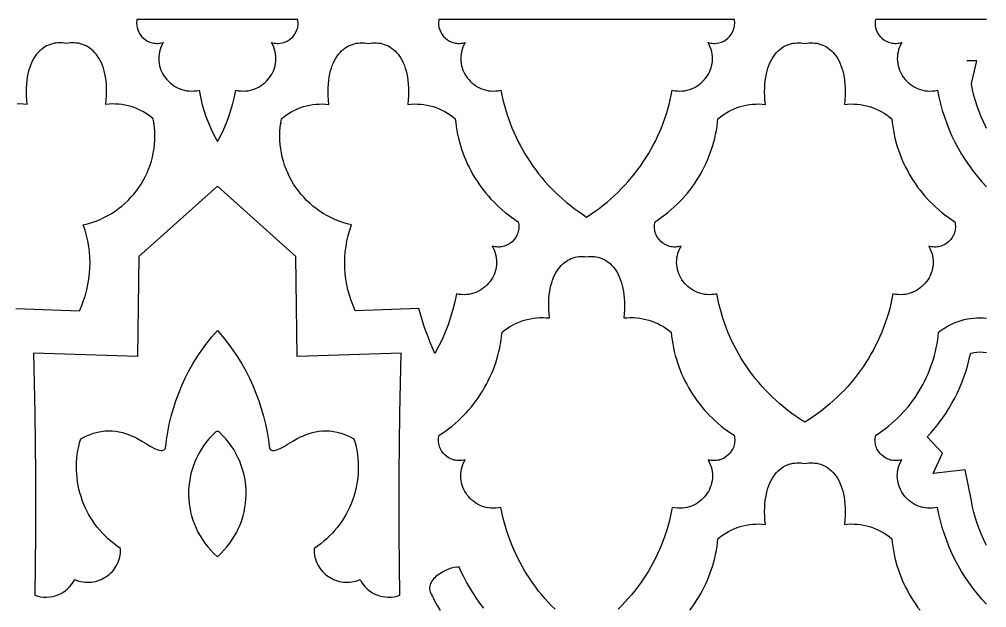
# Model space of a CAD drawing. Extents: x 50 to 3710, y -977 to -877.
# Drawn here: x 1998 to 2083.3, y -928.9 to -877.1 of the extents above; entities that cross this region are included whole.
import ezdxf

# ---------------------------------------------------------------- set-up
doc = ezdxf.new("R2010")
doc.units = 0
doc.layers.add('LAYER_1', color=18, linetype='CONTINUOUS')

msp = doc.modelspace()

# ---------------------------------------------------------------- linework, layer by layer
at = {"layer": 'LAYER_1'}
for points in [[(2015.489, -887.839), (2015.781, -887.304), (2016.046, -886.759), (2016.283, -886.205), (2016.495, -885.643), (2016.682, -885.074), (2016.845, -884.497), (2016.986, -883.913), (2017.105, -883.322), (2017.333, -883.364), (2017.557, -883.389), (2017.778, -883.396), (2017.994, -883.387), (2018.205, -883.362), (2018.411, -883.322), (2018.611, -883.268), (2018.805, -883.2), (2018.992, -883.119), (2019.172, -883.025), (2019.344, -882.92), (2019.507, -882.803), (2019.662, -882.675), (2019.808, -882.538), (2019.943, -882.392), (2020.068, -882.237), (2020.183, -882.074), (2020.286, -881.904), (2020.377, -881.727), (2020.456, -881.544), (2020.522, -881.356), (2020.575, -881.163), (2020.614, -880.966), (2020.638, -880.766), (2020.648, -880.563), (2020.643, -880.358), (2020.621, -880.151), (2020.584, -879.944), (2020.529, -879.736), (2020.457, -879.529), (2020.368, -879.323), (2020.26, -879.119), (2020.383, -879.152), (2020.505, -879.176), (2020.626, -879.191), (2020.747, -879.199), (2020.865, -879.198), (2020.983, -879.19), (2021.211, -879.151), (2021.429, -879.085), (2021.635, -878.992), (2021.827, -878.876), (2022.003, -878.738), (2022.161, -878.58), (2022.298, -878.404), (2022.412, -878.213), (2022.502, -878.007), (2022.537, -877.899), (2022.565, -877.789), (2022.586, -877.676), (2022.6, -877.561), (2022.605, -877.444), (2022.603, -877.325), (2022.592, -877.205), (2022.573, -877.083), (2015.489, -877.083), (2008.405, -877.083), (2008.386, -877.205), (2008.375, -877.325), (2008.373, -877.444), (2008.379, -877.561), (2008.392, -877.676), (2008.413, -877.789), (2008.476, -878.007), (2008.566, -878.213), (2008.681, -878.404), (2008.818, -878.58), (2008.975, -878.738), (2009.151, -878.876), (2009.343, -878.992), (2009.549, -879.085), (2009.767, -879.151), (2009.88, -879.174), (2009.996, -879.19), (2010.113, -879.198), (2010.232, -879.199), (2010.352, -879.191), (2010.473, -879.176), (2010.596, -879.152), (2010.719, -879.119), (2010.611, -879.323), (2010.521, -879.529), (2010.449, -879.736), (2010.395, -879.944), (2010.357, -880.151), (2010.336, -880.358), (2010.33, -880.563), (2010.34, -880.766), (2010.364, -880.966), (2010.403, -881.163), (2010.456, -881.356), (2010.522, -881.544), (2010.601, -881.727), (2010.692, -881.904), (2010.796, -882.074), (2010.91, -882.237), (2011.035, -882.392), (2011.171, -882.538), (2011.316, -882.675), (2011.471, -882.803), (2011.634, -882.92), (2011.806, -883.025), (2011.986, -883.119), (2012.173, -883.2), (2012.367, -883.268), (2012.567, -883.322), (2012.773, -883.362), (2012.985, -883.387), (2013.201, -883.396), (2013.421, -883.389), (2013.646, -883.364), (2013.873, -883.322), (2013.992, -883.913), (2014.133, -884.497), (2014.296, -885.074), (2014.483, -885.643), (2014.695, -886.205), (2014.932, -886.759), (2015.197, -887.304)], [(2048.025, -894.488), (2048.401, -894.241), (2048.77, -893.985), (2049.129, -893.722), (2049.481, -893.451), (2049.824, -893.172), (2050.158, -892.885), (2050.483, -892.591), (2050.8, -892.29), (2051.108, -891.982), (2051.407, -891.667), (2051.697, -891.345), (2051.978, -891.017), (2052.25, -890.682), (2052.512, -890.341), (2052.766, -889.994), (2053.009, -889.641), (2053.244, -889.283), (2053.469, -888.918), (2053.684, -888.548), (2053.89, -888.173), (2054.085, -887.793), (2054.271, -887.408), (2054.447, -887.019), (2054.614, -886.624), (2054.769, -886.225), (2054.915, -885.822), (2055.051, -885.415), (2055.176, -885.004), (2055.291, -884.589), (2055.396, -884.17), (2055.489, -883.748), (2055.573, -883.322), (2055.8, -883.364), (2056.025, -883.389), (2056.245, -883.396), (2056.462, -883.387), (2056.673, -883.362), (2056.879, -883.322), (2057.079, -883.268), (2057.273, -883.2), (2057.46, -883.119), (2057.64, -883.025), (2057.812, -882.92), (2057.975, -882.803), (2058.13, -882.675), (2058.275, -882.538), (2058.411, -882.392), (2058.536, -882.237), (2058.651, -882.074), (2058.754, -881.904), (2058.845, -881.727), (2058.924, -881.544), (2058.99, -881.356), (2059.043, -881.163), (2059.082, -880.966), (2059.106, -880.766), (2059.116, -880.563), (2059.11, -880.358), (2059.089, -880.151), (2059.051, -879.944), (2058.997, -879.736), (2058.925, -879.529), (2058.835, -879.323), (2058.727, -879.119), (2058.85, -879.152), (2058.973, -879.176), (2059.094, -879.191), (2059.214, -879.199), (2059.333, -879.198), (2059.45, -879.19), (2059.679, -879.151), (2059.897, -879.085), (2060.103, -878.992), (2060.295, -878.876), (2060.471, -878.738), (2060.628, -878.58), (2060.765, -878.404), (2060.88, -878.213), (2060.97, -878.007), (2061.005, -877.899), (2061.033, -877.789), (2061.054, -877.676), (2061.067, -877.561), (2061.073, -877.444), (2061.071, -877.325), (2061.06, -877.205), (2061.041, -877.083), (2035.009, -877.083), (2034.99, -877.205), (2034.979, -877.325), (2034.977, -877.444), (2034.983, -877.561), (2034.996, -877.676), (2035.017, -877.789), (2035.08, -878.007), (2035.17, -878.213), (2035.285, -878.404), (2035.422, -878.58), (2035.579, -878.738), (2035.755, -878.876), (2035.947, -878.992), (2036.153, -879.085), (2036.371, -879.151), (2036.484, -879.174), (2036.6, -879.19), (2036.717, -879.198), (2036.836, -879.199), (2036.956, -879.191), (2037.077, -879.176), (2037.2, -879.152), (2037.323, -879.119), (2037.215, -879.323), (2037.125, -879.529), (2037.053, -879.736), (2036.999, -879.944), (2036.961, -880.151), (2036.94, -880.358), (2036.934, -880.563), (2036.944, -880.766), (2036.968, -880.966), (2037.007, -881.163), (2037.06, -881.356), (2037.126, -881.544), (2037.205, -881.727), (2037.296, -881.904), (2037.399, -882.074), (2037.514, -882.237), (2037.639, -882.392), (2037.775, -882.538), (2037.92, -882.675), (2038.075, -882.803), (2038.238, -882.92), (2038.41, -883.025), (2038.59, -883.119), (2038.777, -883.2), (2038.971, -883.268), (2039.171, -883.322), (2039.377, -883.362), (2039.588, -883.387), (2039.805, -883.396), (2040.025, -883.389), (2040.25, -883.364), (2040.477, -883.322), (2040.561, -883.748), (2040.654, -884.17), (2040.759, -884.589), (2040.874, -885.004), (2040.999, -885.415), (2041.135, -885.822), (2041.281, -886.225), (2041.437, -886.624), (2041.603, -887.019), (2041.779, -887.408), (2041.965, -887.793), (2042.16, -888.173), (2042.366, -888.548), (2042.581, -888.918), (2042.806, -889.283), (2043.041, -889.641), (2043.285, -889.994), (2043.538, -890.341), (2043.8, -890.682), (2044.072, -891.017), (2044.353, -891.345), (2044.643, -891.667), (2044.942, -891.982), (2045.25, -892.29), (2045.567, -892.591), (2045.892, -892.885), (2046.226, -893.172), (2046.569, -893.451), (2046.921, -893.722), (2047.28, -893.985), (2047.649, -894.241)], [(2034.65, -906.496), (2034.441, -906.013), (2034.241, -905.525), (2034.05, -905.034), (2033.868, -904.54), (2033.695, -904.042), (2033.531, -903.541), (2033.377, -903.038), (2033.232, -902.531), (2027.639, -902.734), (2027.443, -902.285), (2027.27, -901.829), (2027.12, -901.366), (2026.993, -900.899), (2026.89, -900.427), (2026.811, -899.951), (2026.754, -899.473), (2026.721, -898.993), (2026.712, -898.512), (2026.726, -898.031), (2026.763, -897.55), (2026.825, -897.071), (2026.909, -896.595), (2027.018, -896.122), (2027.15, -895.652), (2027.306, -895.188), (2026.923, -895.091), (2026.548, -894.977), (2026.182, -894.846), (2025.826, -894.7), (2025.48, -894.538), (2025.143, -894.361), (2024.818, -894.17), (2024.502, -893.966), (2024.198, -893.747), (2023.906, -893.516), (2023.625, -893.273), (2023.357, -893.018), (2023.101, -892.751), (2022.858, -892.473), (2022.628, -892.186), (2022.411, -891.888), (2022.209, -891.581), (2022.021, -891.265), (2021.847, -890.941), (2021.689, -890.609), (2021.545, -890.269), (2021.418, -889.923), (2021.306, -889.57), (2021.211, -889.212), (2021.132, -888.848), (2021.071, -888.479), (2021.026, -888.106), (2021, -887.729), (2020.992, -887.349), (2021.002, -886.966), (2021.031, -886.581), (2021.078, -886.194), (2021.079, -886.269), (2021.091, -886.202), (2021.131, -885.829), (2021.352, -885.652), (2021.58, -885.488), (2021.815, -885.335), (2022.058, -885.196), (2022.307, -885.069), (2022.561, -884.956), (2022.821, -884.855), (2023.086, -884.768), (2023.355, -884.694), (2023.627, -884.634), (2023.903, -884.588), (2024.181, -884.556), (2024.461, -884.538), (2024.743, -884.534), (2025.025, -884.544), (2025.308, -884.569), (2025.273, -884.181), (2025.252, -883.808), (2025.245, -883.451), (2025.25, -883.109), (2025.269, -882.783), (2025.299, -882.471), (2025.341, -882.174), (2025.395, -881.893), (2025.459, -881.625), (2025.533, -881.373), (2025.617, -881.134), (2025.711, -880.91), (2025.813, -880.7), (2025.924, -880.504), (2026.042, -880.322), (2026.168, -880.154), (2026.301, -879.999), (2026.44, -879.857), (2026.585, -879.729), (2026.735, -879.614), (2026.89, -879.512), (2027.05, -879.423), (2027.214, -879.347), (2027.382, -879.283), (2027.552, -879.232), (2027.725, -879.193), (2027.901, -879.167), (2028.077, -879.152), (2028.255, -879.15), (2028.434, -879.159), (2028.613, -879.18), (2028.791, -879.212), (2028.97, -879.18), (2029.149, -879.159), (2029.327, -879.15), (2029.505, -879.152), (2029.682, -879.167), (2029.857, -879.193), (2030.03, -879.232), (2030.201, -879.283), (2030.368, -879.347), (2030.532, -879.423), (2030.692, -879.512), (2030.847, -879.614), (2030.998, -879.729), (2031.143, -879.857), (2031.282, -879.999), (2031.415, -880.154), (2031.54, -880.322), (2031.659, -880.504), (2031.769, -880.7), (2031.872, -880.91), (2031.965, -881.134), (2032.049, -881.373), (2032.124, -881.625), (2032.188, -881.893), (2032.241, -882.174), (2032.283, -882.471), (2032.314, -882.783), (2032.332, -883.109), (2032.338, -883.451), (2032.33, -883.808), (2032.309, -884.181), (2032.274, -884.569), (2032.557, -884.544), (2032.84, -884.534), (2033.122, -884.538), (2033.402, -884.556), (2033.68, -884.588), (2033.955, -884.634), (2034.228, -884.694), (2034.497, -884.768), (2034.761, -884.855), (2035.021, -884.956), (2035.276, -885.069), (2035.525, -885.196), (2035.767, -885.335), (2036.003, -885.488), (2036.231, -885.652), (2036.451, -885.829), (2036.487, -886.175), (2036.533, -886.519), (2036.589, -886.86), (2036.654, -887.199), (2036.729, -887.535), (2036.814, -887.868), (2036.908, -888.198), (2037.011, -888.524), (2037.123, -888.847), (2037.245, -889.167), (2037.375, -889.482), (2037.514, -889.794), (2037.662, -890.101), (2037.819, -890.404), (2037.984, -890.702), (2038.158, -890.995), (2038.34, -891.284), (2038.53, -891.567), (2038.728, -891.845), (2038.934, -892.118), (2039.148, -892.385), (2039.37, -892.646), (2039.6, -892.902), (2039.837, -893.151), (2040.081, -893.393), (2040.333, -893.629), (2040.592, -893.859), (2040.858, -894.082), (2041.132, -894.297), (2041.412, -894.505), (2041.698, -894.706), (2041.992, -894.9), (2042.02, -895.026), (2042.039, -895.151), (2042.048, -895.274), (2042.049, -895.396), (2042.042, -895.517), (2042.026, -895.634), (2042.003, -895.75), (2041.972, -895.863), (2041.933, -895.972), (2041.888, -896.079), (2041.778, -896.281), (2041.643, -896.466), (2041.486, -896.634), (2041.309, -896.78), (2041.114, -896.904), (2040.904, -897.003), (2040.794, -897.043), (2040.681, -897.075), (2040.565, -897.1), (2040.447, -897.118), (2040.327, -897.128), (2040.205, -897.13), (2040.081, -897.123), (2039.957, -897.108), (2039.831, -897.083), (2039.704, -897.05), (2039.812, -897.254), (2039.902, -897.46), (2039.974, -897.667), (2040.028, -897.874), (2040.066, -898.082), (2040.087, -898.288), (2040.093, -898.493), (2040.083, -898.696), (2040.058, -898.897), (2040.019, -899.094), (2039.967, -899.286), (2039.9, -899.475), (2039.822, -899.657), (2039.73, -899.834), (2039.627, -900.005), (2039.513, -900.167), (2039.388, -900.322), (2039.252, -900.469), (2039.107, -900.606), (2038.952, -900.733), (2038.788, -900.85), (2038.616, -900.956), (2038.437, -901.049), (2038.25, -901.13), (2038.056, -901.199), (2037.856, -901.253), (2037.65, -901.293), (2037.438, -901.318), (2037.222, -901.327), (2037.001, -901.319), (2036.777, -901.295), (2036.549, -901.253), (2036.408, -901.945), (2036.239, -902.628), (2036.042, -903.301), (2035.817, -903.964), (2035.565, -904.616), (2035.287, -905.255), (2034.982, -905.883)], [(2067.258, -879.212), (2067.436, -879.18), (2067.615, -879.159), (2067.794, -879.15), (2067.972, -879.152), (2068.148, -879.167), (2068.324, -879.193), (2068.497, -879.232), (2068.667, -879.283), (2068.835, -879.347), (2068.999, -879.423), (2069.159, -879.512), (2069.314, -879.614), (2069.464, -879.729), (2069.609, -879.857), (2069.748, -879.999), (2069.881, -880.154), (2070.007, -880.322), (2070.125, -880.504), (2070.236, -880.7), (2070.338, -880.91), (2070.432, -881.134), (2070.516, -881.373), (2070.59, -881.625), (2070.654, -881.893), (2070.708, -882.174), (2070.75, -882.471), (2070.78, -882.783), (2070.799, -883.109), (2070.804, -883.451), (2070.797, -883.808), (2070.776, -884.181), (2070.741, -884.569), (2071.024, -884.544), (2071.306, -884.534), (2071.588, -884.538), (2071.868, -884.556), (2072.146, -884.588), (2072.422, -884.634), (2072.694, -884.694), (2072.963, -884.768), (2073.228, -884.855), (2073.488, -884.956), (2073.742, -885.069), (2073.991, -885.196), (2074.234, -885.335), (2074.469, -885.488), (2074.697, -885.652), (2074.918, -885.829), (2074.954, -886.175), (2074.999, -886.519), (2075.055, -886.86), (2075.121, -887.199), (2075.196, -887.535), (2075.28, -887.868), (2075.374, -888.198), (2075.477, -888.524), (2075.59, -888.847), (2075.711, -889.167), (2075.842, -889.482), (2075.981, -889.794), (2076.129, -890.101), (2076.286, -890.404), (2076.451, -890.702), (2076.624, -890.995), (2076.806, -891.284), (2076.996, -891.567), (2077.195, -891.845), (2077.401, -892.118), (2077.615, -892.385), (2077.837, -892.646), (2078.066, -892.902), (2078.303, -893.151), (2078.548, -893.393), (2078.8, -893.629), (2079.059, -893.859), (2079.325, -894.082), (2079.598, -894.297), (2079.878, -894.505), (2080.165, -894.706), (2080.459, -894.9), (2080.486, -895.026), (2080.505, -895.151), (2080.515, -895.274), (2080.516, -895.396), (2080.508, -895.517), (2080.493, -895.634), (2080.469, -895.75), (2080.438, -895.863), (2080.4, -895.972), (2080.355, -896.079), (2080.244, -896.281), (2080.109, -896.466), (2079.952, -896.634), (2079.775, -896.78), (2079.581, -896.904), (2079.371, -897.003), (2079.261, -897.043), (2079.148, -897.075), (2079.032, -897.1), (2078.914, -897.118), (2078.794, -897.128), (2078.672, -897.13), (2078.548, -897.123), (2078.423, -897.108), (2078.297, -897.083), (2078.171, -897.05), (2078.279, -897.254), (2078.368, -897.46), (2078.44, -897.667), (2078.495, -897.874), (2078.532, -898.082), (2078.554, -898.288), (2078.559, -898.493), (2078.549, -898.696), (2078.525, -898.897), (2078.486, -899.094), (2078.433, -899.286), (2078.367, -899.475), (2078.288, -899.657), (2078.197, -899.834), (2078.094, -900.005), (2077.979, -900.167), (2077.854, -900.322), (2077.719, -900.469), (2077.573, -900.606), (2077.418, -900.733), (2077.255, -900.85), (2077.083, -900.956), (2076.903, -901.049), (2076.716, -901.13), (2076.522, -901.199), (2076.322, -901.253), (2076.116, -901.293), (2075.905, -901.318), (2075.689, -901.327), (2075.468, -901.319), (2075.244, -901.295), (2075.016, -901.253), (2074.931, -901.686), (2074.835, -902.115), (2074.729, -902.541), (2074.611, -902.962), (2074.483, -903.38), (2074.344, -903.794), (2074.194, -904.204), (2074.034, -904.609), (2073.864, -905.01), (2073.683, -905.405), (2073.492, -905.796), (2073.291, -906.182), (2073.08, -906.562), (2072.859, -906.937), (2072.627, -907.306), (2072.386, -907.669), (2072.136, -908.027), (2071.875, -908.378), (2071.605, -908.723), (2071.326, -909.061), (2071.037, -909.393), (2070.738, -909.718), (2070.431, -910.035), (2070.114, -910.346), (2069.788, -910.649), (2069.453, -910.945), (2069.109, -911.233), (2068.756, -911.513), (2068.394, -911.785), (2068.024, -912.048), (2067.645, -912.304), (2067.258, -912.551), (2066.87, -912.304), (2066.491, -912.048), (2066.121, -911.785), (2065.759, -911.513), (2065.407, -911.233), (2065.063, -910.945), (2064.728, -910.649), (2064.402, -910.346), (2064.085, -910.035), (2063.777, -909.718), (2063.479, -909.393), (2063.19, -909.061), (2062.91, -908.723), (2062.64, -908.378), (2062.38, -908.027), (2062.129, -907.669), (2061.888, -907.306), (2061.657, -906.937), (2061.436, -906.562), (2061.224, -906.182), (2061.023, -905.796), (2060.832, -905.405), (2060.651, -905.01), (2060.481, -904.609), (2060.321, -904.204), (2060.172, -903.794), (2060.033, -903.38), (2059.904, -902.962), (2059.787, -902.541), (2059.68, -902.115), (2059.584, -901.686), (2059.5, -901.253), (2059.272, -901.295), (2059.048, -901.319), (2058.827, -901.327), (2058.611, -901.318), (2058.399, -901.293), (2058.193, -901.253), (2057.993, -901.199), (2057.799, -901.13), (2057.612, -901.049), (2057.433, -900.956), (2057.261, -900.85), (2057.097, -900.733), (2056.942, -900.606), (2056.797, -900.469), (2056.661, -900.322), (2056.536, -900.167), (2056.422, -900.005), (2056.319, -899.834), (2056.227, -899.657), (2056.149, -899.475), (2056.082, -899.286), (2056.03, -899.094), (2055.991, -898.897), (2055.966, -898.696), (2055.956, -898.493), (2055.962, -898.288), (2055.983, -898.082), (2056.021, -897.874), (2056.075, -897.667), (2056.147, -897.46), (2056.237, -897.254), (2056.345, -897.05), (2056.218, -897.083), (2056.092, -897.108), (2055.968, -897.123), (2055.844, -897.13), (2055.722, -897.128), (2055.602, -897.118), (2055.484, -897.1), (2055.368, -897.075), (2055.255, -897.043), (2055.145, -897.003), (2054.935, -896.904), (2054.74, -896.78), (2054.563, -896.634), (2054.406, -896.466), (2054.271, -896.281), (2054.161, -896.079), (2054.116, -895.972), (2054.077, -895.863), (2054.046, -895.75), (2054.023, -895.634), (2054.007, -895.517), (2054, -895.396), (2054.001, -895.274), (2054.01, -895.151), (2054.029, -895.026), (2054.057, -894.9), (2054.351, -894.706), (2054.637, -894.505), (2054.917, -894.297), (2055.191, -894.082), (2055.457, -893.859), (2055.716, -893.629), (2055.968, -893.393), (2056.212, -893.151), (2056.449, -892.902), (2056.679, -892.646), (2056.901, -892.385), (2057.115, -892.118), (2057.321, -891.845), (2057.519, -891.567), (2057.709, -891.284), (2057.891, -890.995), (2058.065, -890.702), (2058.23, -890.404), (2058.387, -890.101), (2058.535, -889.794), (2058.674, -889.482), (2058.804, -889.167), (2058.926, -888.847), (2059.038, -888.524), (2059.141, -888.198), (2059.235, -887.868), (2059.32, -887.535), (2059.395, -887.199), (2059.46, -886.86), (2059.516, -886.519), (2059.562, -886.175), (2059.598, -885.829), (2059.818, -885.652), (2060.046, -885.488), (2060.282, -885.335), (2060.524, -885.196), (2060.773, -885.069), (2061.028, -884.956), (2061.288, -884.855), (2061.552, -884.768), (2061.821, -884.694), (2062.094, -884.634), (2062.369, -884.588), (2062.647, -884.556), (2062.927, -884.538), (2063.209, -884.534), (2063.492, -884.544), (2063.775, -884.569), (2063.74, -884.181), (2063.719, -883.808), (2063.711, -883.451), (2063.717, -883.109), (2063.735, -882.783), (2063.766, -882.471), (2063.808, -882.174), (2063.861, -881.893), (2063.925, -881.625), (2064, -881.373), (2064.084, -881.134), (2064.177, -880.91), (2064.28, -880.7), (2064.39, -880.504), (2064.509, -880.322), (2064.634, -880.154), (2064.767, -879.999), (2064.906, -879.857), (2065.051, -879.729), (2065.202, -879.614), (2065.357, -879.512), (2065.517, -879.423), (2065.681, -879.347), (2065.848, -879.283), (2066.019, -879.232), (2066.192, -879.193), (2066.367, -879.167), (2066.544, -879.152), (2066.722, -879.15), (2066.9, -879.159), (2067.079, -879.18)], [(2067.258, -879.212), (2067.436, -879.18), (2067.615, -879.159), (2067.794, -879.15), (2067.972, -879.152), (2068.148, -879.167), (2068.324, -879.193), (2068.497, -879.232), (2068.667, -879.283), (2068.835, -879.347), (2068.999, -879.423), (2069.159, -879.512), (2069.314, -879.614), (2069.464, -879.729), (2069.609, -879.857), (2069.748, -879.999), (2069.881, -880.154), (2070.007, -880.322), (2070.125, -880.504), (2070.236, -880.7), (2070.338, -880.91), (2070.432, -881.134), (2070.516, -881.373), (2070.59, -881.625), (2070.654, -881.893), (2070.708, -882.174), (2070.75, -882.471), (2070.78, -882.783), (2070.799, -883.109), (2070.804, -883.451), (2070.797, -883.808), (2070.776, -884.181), (2070.741, -884.569), (2071.024, -884.544), (2071.306, -884.534), (2071.588, -884.538), (2071.868, -884.556), (2072.146, -884.588), (2072.422, -884.634), (2072.694, -884.694), (2072.963, -884.768), (2073.228, -884.855), (2073.488, -884.956), (2073.742, -885.069), (2073.991, -885.196), (2074.234, -885.335), (2074.469, -885.488), (2074.697, -885.652), (2074.918, -885.829), (2074.954, -886.175), (2074.999, -886.519), (2075.055, -886.86), (2075.121, -887.199), (2075.196, -887.535), (2075.28, -887.868), (2075.374, -888.198), (2075.477, -888.524), (2075.59, -888.847), (2075.711, -889.167), (2075.842, -889.482), (2075.981, -889.794), (2076.129, -890.101), (2076.286, -890.404), (2076.451, -890.702), (2076.624, -890.995), (2076.806, -891.284), (2076.996, -891.567), (2077.195, -891.845), (2077.401, -892.118), (2077.615, -892.385), (2077.837, -892.646), (2078.066, -892.902), (2078.303, -893.151), (2078.548, -893.393), (2078.8, -893.629), (2079.059, -893.859), (2079.325, -894.082), (2079.598, -894.297), (2079.878, -894.505), (2080.165, -894.706), (2080.459, -894.9), (2080.486, -895.026), (2080.505, -895.151), (2080.515, -895.274), (2080.516, -895.396), (2080.508, -895.517), (2080.493, -895.634), (2080.469, -895.75), (2080.438, -895.863), (2080.4, -895.972), (2080.355, -896.079), (2080.244, -896.281), (2080.109, -896.466), (2079.952, -896.634), (2079.775, -896.78), (2079.581, -896.904), (2079.371, -897.003), (2079.261, -897.043), (2079.148, -897.075), (2079.032, -897.1), (2078.914, -897.118), (2078.794, -897.128), (2078.672, -897.13), (2078.548, -897.123), (2078.423, -897.108), (2078.297, -897.083), (2078.171, -897.05), (2078.279, -897.254), (2078.368, -897.46), (2078.44, -897.667), (2078.495, -897.874), (2078.532, -898.082), (2078.554, -898.288), (2078.559, -898.493), (2078.549, -898.696), (2078.525, -898.897), (2078.486, -899.094), (2078.433, -899.286), (2078.367, -899.475), (2078.288, -899.657), (2078.197, -899.834), (2078.094, -900.005), (2077.979, -900.167), (2077.854, -900.322), (2077.719, -900.469), (2077.573, -900.606), (2077.418, -900.733), (2077.255, -900.85), (2077.083, -900.956), (2076.903, -901.049), (2076.716, -901.13), (2076.522, -901.199), (2076.322, -901.253), (2076.116, -901.293), (2075.905, -901.318), (2075.689, -901.327), (2075.468, -901.319), (2075.244, -901.295), (2075.016, -901.253), (2074.931, -901.686), (2074.835, -902.115), (2074.729, -902.541), (2074.611, -902.962), (2074.483, -903.38), (2074.344, -903.794), (2074.194, -904.204), (2074.034, -904.609), (2073.864, -905.01), (2073.683, -905.405), (2073.492, -905.796), (2073.291, -906.182), (2073.08, -906.562), (2072.859, -906.937), (2072.627, -907.306), (2072.386, -907.669), (2072.136, -908.027), (2071.875, -908.378), (2071.605, -908.723), (2071.326, -909.061), (2071.037, -909.393), (2070.738, -909.718), (2070.431, -910.035), (2070.114, -910.346), (2069.788, -910.649), (2069.453, -910.945), (2069.109, -911.233), (2068.756, -911.513), (2068.394, -911.785), (2068.024, -912.048), (2067.645, -912.304), (2067.258, -912.551), (2066.87, -912.304), (2066.491, -912.048), (2066.121, -911.785), (2065.759, -911.513), (2065.407, -911.233), (2065.063, -910.945), (2064.728, -910.649), (2064.402, -910.346), (2064.085, -910.035), (2063.777, -909.718), (2063.479, -909.393), (2063.19, -909.061), (2062.91, -908.723), (2062.64, -908.378), (2062.38, -908.027), (2062.129, -907.669), (2061.888, -907.306), (2061.657, -906.937), (2061.436, -906.562), (2061.224, -906.182), (2061.023, -905.796), (2060.832, -905.405), (2060.651, -905.01), (2060.481, -904.609), (2060.321, -904.204), (2060.172, -903.794), (2060.033, -903.38), (2059.904, -902.962), (2059.787, -902.541), (2059.68, -902.115), (2059.584, -901.686), (2059.5, -901.253), (2059.272, -901.295), (2059.048, -901.319), (2058.827, -901.327), (2058.611, -901.318), (2058.399, -901.293), (2058.193, -901.253), (2057.993, -901.199), (2057.799, -901.13), (2057.612, -901.049), (2057.433, -900.956), (2057.261, -900.85), (2057.097, -900.733), (2056.942, -900.606), (2056.797, -900.469), (2056.661, -900.322), (2056.536, -900.167), (2056.422, -900.005), (2056.319, -899.834), (2056.227, -899.657), (2056.149, -899.475), (2056.082, -899.286), (2056.03, -899.094), (2055.991, -898.897), (2055.966, -898.696), (2055.956, -898.493), (2055.962, -898.288), (2055.983, -898.082), (2056.021, -897.874), (2056.075, -897.667), (2056.147, -897.46), (2056.237, -897.254), (2056.345, -897.05), (2056.218, -897.083), (2056.092, -897.108), (2055.968, -897.123), (2055.844, -897.13), (2055.722, -897.128), (2055.602, -897.118), (2055.484, -897.1), (2055.368, -897.075), (2055.255, -897.043), (2055.145, -897.003), (2054.935, -896.904), (2054.74, -896.78), (2054.563, -896.634), (2054.406, -896.466), (2054.271, -896.281), (2054.161, -896.079), (2054.116, -895.972), (2054.077, -895.863), (2054.046, -895.75), (2054.023, -895.634), (2054.007, -895.517), (2054, -895.396), (2054.001, -895.274), (2054.01, -895.151), (2054.029, -895.026), (2054.057, -894.9), (2054.351, -894.706), (2054.637, -894.505), (2054.917, -894.297), (2055.191, -894.082), (2055.457, -893.859), (2055.716, -893.629), (2055.968, -893.393), (2056.212, -893.151), (2056.449, -892.902), (2056.679, -892.646), (2056.901, -892.385), (2057.115, -892.118), (2057.321, -891.845), (2057.519, -891.567), (2057.709, -891.284), (2057.891, -890.995), (2058.065, -890.702), (2058.23, -890.404), (2058.387, -890.101), (2058.535, -889.794), (2058.674, -889.482), (2058.804, -889.167), (2058.926, -888.847), (2059.038, -888.524), (2059.141, -888.198), (2059.235, -887.868), (2059.32, -887.535), (2059.395, -887.199), (2059.46, -886.86), (2059.516, -886.519), (2059.562, -886.175), (2059.598, -885.829), (2059.818, -885.652), (2060.046, -885.488), (2060.282, -885.335), (2060.524, -885.196), (2060.773, -885.069), (2061.028, -884.956), (2061.288, -884.855), (2061.552, -884.768), (2061.821, -884.694), (2062.094, -884.634), (2062.369, -884.588), (2062.647, -884.556), (2062.927, -884.538), (2063.209, -884.534), (2063.492, -884.544), (2063.775, -884.569), (2063.74, -884.181), (2063.719, -883.808), (2063.711, -883.451), (2063.717, -883.109), (2063.735, -882.783), (2063.766, -882.471), (2063.808, -882.174), (2063.861, -881.893), (2063.925, -881.625), (2064, -881.373), (2064.084, -881.134), (2064.177, -880.91), (2064.28, -880.7), (2064.39, -880.504), (2064.509, -880.322), (2064.634, -880.154), (2064.767, -879.999), (2064.906, -879.857), (2065.051, -879.729), (2065.202, -879.614), (2065.357, -879.512), (2065.517, -879.423), (2065.681, -879.347), (2065.848, -879.283), (2066.019, -879.232), (2066.192, -879.193), (2066.367, -879.167), (2066.544, -879.152), (2066.722, -879.15), (2066.9, -879.159), (2067.079, -879.18)], [(2015.489, -904.473), (2015.969, -905.031), (2016.424, -905.605), (2016.853, -906.194), (2017.258, -906.796), (2017.636, -907.411), (2017.989, -908.04), (2018.316, -908.68), (2018.617, -909.331), (2018.892, -909.992), (2019.14, -910.663), (2019.362, -911.344), (2019.557, -912.033), (2019.726, -912.729), (2019.868, -913.432), (2019.982, -914.142), (2020.07, -914.857), (2020.157, -914.945), (2020.254, -915.003), (2020.361, -915.035), (2020.476, -915.041), (2020.6, -915.025), (2020.734, -914.987), (2020.877, -914.932), (2021.029, -914.86), (2021.361, -914.677), (2021.731, -914.456), (2022.138, -914.214), (2022.583, -913.969), (2022.819, -913.851), (2023.065, -913.738), (2023.321, -913.634), (2023.587, -913.54), (2023.862, -913.459), (2024.146, -913.392), (2024.44, -913.342), (2024.744, -913.312), (2025.058, -913.302), (2025.382, -913.316), (2025.715, -913.356), (2026.058, -913.423), (2026.411, -913.521), (2026.773, -913.651), (2027.146, -913.816), (2027.528, -914.017), (2027.626, -914.358), (2027.709, -914.701), (2027.777, -915.044), (2027.831, -915.388), (2027.87, -915.733), (2027.895, -916.077), (2027.906, -916.42), (2027.903, -916.763), (2027.886, -917.104), (2027.856, -917.443), (2027.812, -917.78), (2027.754, -918.115), (2027.684, -918.447), (2027.6, -918.775), (2027.503, -919.1), (2027.394, -919.42), (2027.271, -919.736), (2027.137, -920.047), (2026.989, -920.353), (2026.83, -920.654), (2026.659, -920.948), (2026.475, -921.236), (2026.28, -921.517), (2026.073, -921.791), (2025.854, -922.057), (2025.624, -922.315), (2025.383, -922.565), (2025.13, -922.806), (2024.867, -923.038), (2024.593, -923.261), (2024.308, -923.473), (2024.012, -923.676), (2024.011, -923.871), (2024.022, -924.062), (2024.046, -924.249), (2024.082, -924.431), (2024.129, -924.608), (2024.187, -924.78), (2024.255, -924.946), (2024.334, -925.107), (2024.422, -925.261), (2024.52, -925.409), (2024.626, -925.55), (2024.74, -925.684), (2024.862, -925.811), (2024.992, -925.93), (2025.128, -926.041), (2025.271, -926.143), (2025.42, -926.237), (2025.574, -926.322), (2025.733, -926.398), (2025.897, -926.464), (2026.066, -926.521), (2026.237, -926.567), (2026.413, -926.603), (2026.591, -926.628), (2026.771, -926.642), (2026.953, -926.645), (2027.137, -926.636), (2027.322, -926.615), (2027.507, -926.582), (2027.692, -926.536), (2027.877, -926.477), (2028.061, -926.405), (2028.19, -926.638), (2028.339, -926.854), (2028.505, -927.053), (2028.688, -927.233), (2028.885, -927.395), (2029.096, -927.538), (2029.318, -927.66), (2029.55, -927.762), (2029.79, -927.844), (2030.037, -927.903), (2030.29, -927.94), (2030.546, -927.954), (2030.805, -927.945), (2031.064, -927.912), (2031.322, -927.854), (2031.578, -927.77), (2031.543, -925.106), (2031.521, -922.442), (2031.514, -919.778), (2031.521, -917.114), (2031.541, -914.45), (2031.575, -911.786), (2031.622, -909.122), (2031.684, -906.458), (2022.52, -906.773), (2022.414, -897.954), (2015.489, -891.76), (2008.564, -897.954), (2008.458, -906.773), (1999.294, -906.458), (1999.356, -909.122), (1999.404, -911.786), (1999.438, -914.45), (1999.458, -917.114), (1999.464, -919.778), (1999.457, -922.442), (1999.436, -925.106), (1999.401, -927.77), (1999.656, -927.854), (1999.915, -927.912), (2000.174, -927.945), (2000.432, -927.954), (2000.688, -927.94), (2000.941, -927.903), (2001.188, -927.844), (2001.429, -927.762), (2001.661, -927.66), (2001.883, -927.538), (2002.093, -927.395), (2002.29, -927.233), (2002.473, -927.053), (2002.639, -926.854), (2002.788, -926.638), (2002.917, -926.405), (2003.101, -926.477), (2003.286, -926.536), (2003.471, -926.582), (2003.657, -926.615), (2003.841, -926.636), (2004.025, -926.645), (2004.207, -926.642), (2004.388, -926.628), (2004.566, -926.603), (2004.741, -926.567), (2004.913, -926.521), (2005.081, -926.464), (2005.245, -926.398), (2005.404, -926.322), (2005.559, -926.237), (2005.707, -926.143), (2005.85, -926.041), (2005.987, -925.93), (2006.116, -925.811), (2006.238, -925.684), (2006.353, -925.55), (2006.459, -925.409), (2006.556, -925.261), (2006.644, -925.107), (2006.723, -924.946), (2006.791, -924.78), (2006.849, -924.608), (2006.897, -924.431), (2006.932, -924.249), (2006.956, -924.062), (2006.967, -923.871), (2006.966, -923.676), (2006.671, -923.473), (2006.386, -923.261), (2006.111, -923.038), (2005.848, -922.806), (2005.596, -922.565), (2005.354, -922.315), (2005.124, -922.057), (2004.906, -921.791), (2004.699, -921.517), (2004.503, -921.236), (2004.32, -920.948), (2004.148, -920.654), (2003.989, -920.353), (2003.842, -920.047), (2003.707, -919.736), (2003.585, -919.42), (2003.475, -919.1), (2003.378, -918.775), (2003.295, -918.447), (2003.224, -918.115), (2003.166, -917.78), (2003.122, -917.443), (2003.092, -917.104), (2003.075, -916.763), (2003.072, -916.42), (2003.083, -916.077), (2003.108, -915.733), (2003.147, -915.388), (2003.201, -915.044), (2003.269, -914.701), (2003.352, -914.358), (2003.45, -914.017), (2003.832, -913.816), (2004.205, -913.651), (2004.568, -913.521), (2004.92, -913.423), (2005.264, -913.356), (2005.597, -913.316), (2005.92, -913.302), (2006.234, -913.312), (2006.538, -913.342), (2006.832, -913.392), (2007.117, -913.459), (2007.392, -913.54), (2007.657, -913.634), (2007.913, -913.738), (2008.159, -913.851), (2008.396, -913.969), (2008.841, -914.214), (2009.248, -914.456), (2009.617, -914.677), (2009.949, -914.86), (2010.101, -914.932), (2010.244, -914.987), (2010.378, -915.025), (2010.502, -915.041), (2010.618, -915.035), (2010.724, -915.003), (2010.821, -914.945), (2010.909, -914.857), (2010.996, -914.142), (2011.111, -913.432), (2011.252, -912.729), (2011.421, -912.033), (2011.616, -911.344), (2011.838, -910.663), (2012.087, -909.992), (2012.361, -909.331), (2012.662, -908.68), (2012.989, -908.04), (2013.342, -907.411), (2013.721, -906.796), (2014.125, -906.194), (2014.554, -905.605), (2015.009, -905.031)], [(2015.489, -924.39), (2015.79, -924.112), (2016.072, -923.822), (2016.335, -923.521), (2016.579, -923.21), (2016.804, -922.889), (2017.01, -922.559), (2017.197, -922.221), (2017.365, -921.876), (2017.514, -921.524), (2017.644, -921.166), (2017.755, -920.804), (2017.847, -920.437), (2017.92, -920.067), (2017.974, -919.695), (2018.008, -919.32), (2018.024, -918.945), (2018.02, -918.569), (2017.997, -918.193), (2017.956, -917.819), (2017.895, -917.447), (2017.814, -917.078), (2017.715, -916.712), (2017.596, -916.351), (2017.459, -915.995), (2017.301, -915.645), (2017.125, -915.301), (2016.93, -914.965), (2016.715, -914.637), (2016.481, -914.318), (2016.228, -914.009), (2015.955, -913.711), (2015.663, -913.424), (2015.641, -913.404), (2015.611, -913.387), (2015.564, -913.372), (2015.489, -913.361), (2015.415, -913.372), (2015.367, -913.387), (2015.315, -913.424), (2015.023, -913.711), (2014.751, -914.009), (2014.497, -914.318), (2014.263, -914.637), (2014.049, -914.965), (2013.853, -915.301), (2013.677, -915.645), (2013.52, -915.995), (2013.382, -916.351), (2013.263, -916.712), (2013.164, -917.078), (2013.084, -917.447), (2013.023, -917.819), (2012.981, -918.193), (2012.958, -918.569), (2012.954, -918.945), (2012.97, -919.32), (2013.005, -919.695), (2013.058, -920.067), (2013.131, -920.437), (2013.223, -920.804), (2013.334, -921.166), (2013.464, -921.524), (2013.613, -921.876), (2013.781, -922.221), (2013.968, -922.559), (2014.174, -922.889), (2014.399, -923.21), (2014.643, -923.521), (2014.906, -923.822), (2015.188, -924.112)]]:
    msp.add_lwpolyline(points, close=True, dxfattribs=at)
for points in [[(2083.274, -877.083), (2073.474, -877.083), (2073.455, -877.205), (2073.445, -877.325), (2073.442, -877.444), (2073.448, -877.561), (2073.462, -877.676), (2073.482, -877.789), (2073.546, -878.007), (2073.635, -878.213), (2073.75, -878.404), (2073.887, -878.58), (2074.045, -878.738), (2074.22, -878.876), (2074.412, -878.992), (2074.619, -879.085), (2074.837, -879.151), (2074.95, -879.174), (2075.065, -879.19), (2075.182, -879.198), (2075.301, -879.199), (2075.421, -879.191), (2075.543, -879.176), (2075.665, -879.152), (2075.788, -879.119), (2075.68, -879.323), (2075.59, -879.529), (2075.519, -879.736), (2075.464, -879.944), (2075.426, -880.151), (2075.405, -880.358), (2075.399, -880.563), (2075.409, -880.766), (2075.434, -880.966), (2075.473, -881.163), (2075.526, -881.356), (2075.592, -881.544), (2075.671, -881.727), (2075.762, -881.904), (2075.865, -882.074), (2075.979, -882.237), (2076.105, -882.392), (2076.24, -882.538), (2076.386, -882.675), (2076.54, -882.803), (2076.704, -882.92), (2076.876, -883.025), (2077.055, -883.119), (2077.242, -883.2), (2077.436, -883.268), (2077.637, -883.322), (2077.843, -883.362), (2078.054, -883.387), (2078.27, -883.396), (2078.491, -883.389), (2078.715, -883.364), (2078.943, -883.322), (2079.063, -883.921), (2079.205, -884.513), (2079.367, -885.098), (2079.55, -885.675), (2079.753, -886.244), (2079.977, -886.805), (2080.22, -887.356), (2080.483, -887.899), (2080.766, -888.431), (2081.068, -888.953), (2081.389, -889.464), (2081.729, -889.964), (2082.088, -890.452), (2082.465, -890.928), (2082.86, -891.391), (2083.274, -891.842)], [(1997.746, -902.531), (2003.339, -902.734), (2003.535, -902.285), (2003.708, -901.829), (2003.858, -901.366), (2003.985, -900.899), (2004.088, -900.427), (2004.168, -899.951), (2004.224, -899.473), (2004.257, -898.993), (2004.267, -898.512), (2004.252, -898.031), (2004.215, -897.55), (2004.154, -897.071), (2004.069, -896.595), (2003.96, -896.122), (2003.828, -895.652), (2003.672, -895.188), (2004.056, -895.091), (2004.43, -894.977), (2004.796, -894.846), (2005.152, -894.7), (2005.498, -894.538), (2005.835, -894.361), (2006.161, -894.17), (2006.476, -893.966), (2006.78, -893.747), (2007.072, -893.516), (2007.353, -893.273), (2007.622, -893.018), (2007.878, -892.751), (2008.121, -892.473), (2008.351, -892.186), (2008.567, -891.888), (2008.769, -891.581), (2008.957, -891.265), (2009.131, -890.941), (2009.29, -890.609), (2009.433, -890.269), (2009.56, -889.923), (2009.672, -889.57), (2009.767, -889.212), (2009.846, -888.848), (2009.908, -888.479), (2009.952, -888.106), (2009.978, -887.729), (2009.987, -887.349), (2009.977, -886.966), (2009.948, -886.581), (2009.9, -886.194), (2009.899, -886.269), (2009.887, -886.202), (2009.847, -885.829), (2009.627, -885.652), (2009.398, -885.488), (2009.163, -885.335), (2008.92, -885.196), (2008.671, -885.069), (2008.417, -884.956), (2008.157, -884.855), (2007.892, -884.768), (2007.624, -884.694), (2007.351, -884.634), (2007.076, -884.588), (2006.797, -884.556), (2006.517, -884.538), (2006.236, -884.534), (2005.953, -884.544), (2005.67, -884.569), (2005.705, -884.181), (2005.726, -883.808), (2005.734, -883.451), (2005.728, -883.109), (2005.709, -882.783), (2005.679, -882.471), (2005.637, -882.174), (2005.583, -881.893), (2005.519, -881.625), (2005.445, -881.373), (2005.361, -881.134), (2005.267, -880.91), (2005.165, -880.7), (2005.055, -880.504), (2004.936, -880.322), (2004.81, -880.154), (2004.678, -879.999), (2004.539, -879.857), (2004.394, -879.729), (2004.243, -879.614), (2004.088, -879.512), (2003.928, -879.423), (2003.764, -879.347), (2003.596, -879.283), (2003.426, -879.232), (2003.253, -879.193), (2003.078, -879.167), (2002.901, -879.152), (2002.723, -879.15), (2002.544, -879.159), (2002.365, -879.18), (2002.187, -879.212), (2002.009, -879.18), (2001.83, -879.159), (2001.651, -879.15), (2001.473, -879.152), (2001.296, -879.167), (2001.121, -879.193), (2000.948, -879.232), (2000.778, -879.283), (2000.61, -879.347), (2000.446, -879.423), (2000.286, -879.512), (2000.131, -879.614), (1999.98, -879.729), (1999.835, -879.857), (1999.696, -879.999), (1999.564, -880.154), (1999.438, -880.322), (1999.319, -880.504), (1999.209, -880.7), (1999.107, -880.91), (1999.013, -881.134), (1998.929, -881.373), (1998.855, -881.625), (1998.791, -881.893), (1998.737, -882.174), (1998.695, -882.471), (1998.664, -882.783), (1998.646, -883.109), (1998.64, -883.451), (1998.648, -883.808), (1998.669, -884.181), (1998.704, -884.569), (1998.421, -884.544), (1998.138, -884.534), (1997.857, -884.538)], [(2083.274, -886.682), (2083.206, -886.556), (2082.991, -886.111), (2082.791, -885.658), (2082.607, -885.198), (2082.44, -884.73), (2082.29, -884.255), (2082.156, -883.773), (2082.039, -883.285), (2081.929, -882.739), (2082.4, -880.737), (2081.527, -880.737)], [(2045.25, -929.025), (2044.942, -928.717), (2044.643, -928.402), (2044.353, -928.08), (2044.072, -927.751), (2043.8, -927.417), (2043.538, -927.076), (2043.284, -926.729), (2043.04, -926.376), (2042.806, -926.017), (2042.581, -925.653), (2042.366, -925.283), (2042.16, -924.908), (2041.964, -924.528), (2041.778, -924.143), (2041.602, -923.753), (2041.436, -923.359), (2041.28, -922.96), (2041.135, -922.557), (2040.999, -922.149), (2040.874, -921.738), (2040.759, -921.323), (2040.654, -920.904), (2040.56, -920.482), (2040.477, -920.057), (2040.249, -920.099), (2040.025, -920.123), (2039.804, -920.131), (2039.588, -920.121), (2039.377, -920.097), (2039.171, -920.057), (2038.971, -920.002), (2038.777, -919.934), (2038.59, -919.853), (2038.41, -919.759), (2038.238, -919.654), (2038.075, -919.537), (2037.92, -919.41), (2037.774, -919.273), (2037.639, -919.126), (2037.514, -918.971), (2037.399, -918.808), (2037.296, -918.638), (2037.205, -918.461), (2037.126, -918.279), (2037.06, -918.09), (2037.007, -917.898), (2036.968, -917.701), (2036.944, -917.5), (2036.934, -917.297), (2036.939, -917.092), (2036.961, -916.886), (2036.998, -916.678), (2037.053, -916.471), (2037.125, -916.264), (2037.214, -916.058), (2037.322, -915.854), (2037.196, -915.887), (2037.07, -915.911), (2036.945, -915.927), (2036.821, -915.933), (2036.699, -915.932), (2036.579, -915.922), (2036.461, -915.904), (2036.345, -915.879), (2036.232, -915.847), (2036.122, -915.807), (2035.912, -915.708), (2035.718, -915.584), (2035.541, -915.438), (2035.383, -915.27), (2035.249, -915.085), (2035.138, -914.883), (2035.093, -914.776), (2035.055, -914.666), (2035.024, -914.554), (2035, -914.438), (2034.985, -914.32), (2034.977, -914.2), (2034.978, -914.078), (2034.988, -913.955), (2035.006, -913.83), (2035.034, -913.704), (2035.328, -913.51), (2035.615, -913.309), (2035.895, -913.101), (2036.168, -912.886), (2036.434, -912.663), (2036.693, -912.433), (2036.945, -912.197), (2037.19, -911.954), (2037.427, -911.705), (2037.656, -911.45), (2037.878, -911.189), (2038.092, -910.922), (2038.298, -910.649), (2038.497, -910.371), (2038.687, -910.088), (2038.869, -909.799), (2039.042, -909.506), (2039.207, -909.207), (2039.364, -908.905), (2039.512, -908.597), (2039.651, -908.286), (2039.782, -907.971), (2039.903, -907.651), (2040.016, -907.328), (2040.119, -907.002), (2040.213, -906.672), (2040.297, -906.339), (2040.372, -906.003), (2040.438, -905.664), (2040.493, -905.323), (2040.539, -904.979), (2040.575, -904.633), (2040.796, -904.456), (2041.024, -904.291), (2041.259, -904.139), (2041.502, -904), (2041.751, -903.873), (2042.005, -903.76), (2042.265, -903.659), (2042.53, -903.572), (2042.799, -903.498), (2043.071, -903.438), (2043.347, -903.392), (2043.625, -903.36), (2043.905, -903.341), (2044.187, -903.338), (2044.469, -903.348), (2044.752, -903.373), (2044.718, -902.999), (2044.697, -902.639), (2044.689, -902.294), (2044.693, -901.963), (2044.708, -901.646), (2044.735, -901.343), (2044.773, -901.053), (2044.822, -900.778), (2044.881, -900.516), (2044.949, -900.268), (2045.026, -900.033), (2045.112, -899.811), (2045.207, -899.603), (2045.31, -899.407), (2045.42, -899.225), (2045.537, -899.055), (2045.661, -898.898), (2045.791, -898.753), (2045.927, -898.621), (2046.068, -898.501), (2046.214, -898.394), (2046.365, -898.298), (2046.519, -898.215), (2046.678, -898.143), (2046.839, -898.083), (2047.004, -898.034), (2047.17, -897.997), (2047.339, -897.971), (2047.509, -897.957), (2047.681, -897.953), (2047.853, -897.961), (2048.025, -897.979), (2048.197, -897.961), (2048.369, -897.953), (2048.54, -897.957), (2048.711, -897.971), (2048.879, -897.997), (2049.046, -898.034), (2049.211, -898.083), (2049.372, -898.143), (2049.531, -898.215), (2049.685, -898.298), (2049.836, -898.394), (2049.982, -898.501), (2050.123, -898.621), (2050.259, -898.753), (2050.389, -898.898), (2050.513, -899.055), (2050.63, -899.225), (2050.74, -899.407), (2050.843, -899.603), (2050.937, -899.811), (2051.024, -900.033), (2051.101, -900.268), (2051.169, -900.516), (2051.228, -900.778), (2051.276, -901.053), (2051.314, -901.343), (2051.341, -901.646), (2051.357, -901.963), (2051.361, -902.294), (2051.353, -902.639), (2051.332, -902.999), (2051.298, -903.373), (2051.581, -903.348), (2051.863, -903.338), (2052.145, -903.341), (2052.425, -903.36), (2052.703, -903.392), (2052.979, -903.438), (2053.251, -903.498), (2053.52, -903.572), (2053.785, -903.659), (2054.044, -903.76), (2054.299, -903.873), (2054.548, -904), (2054.79, -904.139), (2055.026, -904.291), (2055.254, -904.456), (2055.475, -904.633), (2055.51, -904.979), (2055.556, -905.323), (2055.612, -905.664), (2055.677, -906.003), (2055.752, -906.339), (2055.837, -906.672), (2055.931, -907.002), (2056.034, -907.328), (2056.147, -907.651), (2056.268, -907.971), (2056.398, -908.286), (2056.538, -908.597), (2056.686, -908.905), (2056.842, -909.207), (2057.008, -909.506), (2057.181, -909.799), (2057.363, -910.088), (2057.553, -910.371), (2057.751, -910.649), (2057.958, -910.922), (2058.172, -911.189), (2058.394, -911.45), (2058.623, -911.705), (2058.86, -911.954), (2059.105, -912.197), (2059.356, -912.433), (2059.615, -912.663), (2059.882, -912.886), (2060.155, -913.101), (2060.435, -913.309), (2060.722, -913.51), (2061.015, -913.704), (2061.043, -913.83), (2061.062, -913.955), (2061.072, -914.078), (2061.073, -914.2), (2061.065, -914.32), (2061.05, -914.438), (2061.026, -914.554), (2060.995, -914.666), (2060.957, -914.776), (2060.912, -914.883), (2060.801, -915.085), (2060.666, -915.27), (2060.509, -915.438), (2060.332, -915.584), (2060.138, -915.708), (2059.928, -915.807), (2059.818, -915.847), (2059.705, -915.879), (2059.589, -915.904), (2059.471, -915.922), (2059.35, -915.932), (2059.228, -915.933), (2059.105, -915.927), (2058.98, -915.911), (2058.854, -915.887), (2058.727, -915.854), (2058.835, -916.058), (2058.925, -916.264), (2058.997, -916.471), (2059.051, -916.678), (2059.089, -916.886), (2059.11, -917.092), (2059.116, -917.297), (2059.106, -917.5), (2059.082, -917.701), (2059.043, -917.898), (2058.99, -918.09), (2058.924, -918.279), (2058.845, -918.461), (2058.754, -918.638), (2058.651, -918.808), (2058.536, -918.971), (2058.411, -919.126), (2058.275, -919.273), (2058.13, -919.41), (2057.975, -919.537), (2057.812, -919.654), (2057.64, -919.759), (2057.46, -919.853), (2057.273, -919.934), (2057.079, -920.002), (2056.879, -920.057), (2056.673, -920.097), (2056.462, -920.121), (2056.245, -920.131), (2056.025, -920.123), (2055.8, -920.099), (2055.573, -920.057), (2055.489, -920.482), (2055.396, -920.904), (2055.291, -921.323), (2055.176, -921.738), (2055.051, -922.149), (2054.915, -922.557), (2054.769, -922.96), (2054.614, -923.359), (2054.447, -923.753), (2054.271, -924.143), (2054.085, -924.528), (2053.89, -924.908), (2053.684, -925.283), (2053.469, -925.653), (2053.244, -926.017), (2053.009, -926.376), (2052.766, -926.729), (2052.512, -927.076), (2052.25, -927.417), (2051.978, -927.751), (2051.697, -928.08), (2051.407, -928.402), (2051.108, -928.717), (2050.8, -929.025)], [(2083.274, -928.576), (2082.86, -928.125), (2082.465, -927.662), (2082.088, -927.186), (2081.729, -926.698), (2081.389, -926.198), (2081.068, -925.687), (2080.766, -925.165), (2080.483, -924.633), (2080.22, -924.091), (2079.977, -923.539), (2079.753, -922.978), (2079.55, -922.409), (2079.367, -921.832), (2079.205, -921.247), (2079.063, -920.655), (2078.943, -920.057), (2078.715, -920.099), (2078.491, -920.123), (2078.27, -920.131), (2078.054, -920.121), (2077.843, -920.097), (2077.637, -920.057), (2077.436, -920.002), (2077.242, -919.934), (2077.055, -919.853), (2076.876, -919.759), (2076.704, -919.654), (2076.54, -919.537), (2076.386, -919.41), (2076.24, -919.273), (2076.105, -919.126), (2075.979, -918.971), (2075.865, -918.808), (2075.762, -918.638), (2075.671, -918.461), (2075.592, -918.279), (2075.526, -918.09), (2075.473, -917.898), (2075.434, -917.701), (2075.409, -917.5), (2075.399, -917.297), (2075.405, -917.092), (2075.426, -916.886), (2075.464, -916.678), (2075.519, -916.471), (2075.59, -916.264), (2075.68, -916.058), (2075.788, -915.854), (2075.661, -915.887), (2075.536, -915.911), (2075.411, -915.927), (2075.287, -915.933), (2075.165, -915.932), (2075.045, -915.922), (2074.927, -915.904), (2074.811, -915.879), (2074.698, -915.847), (2074.588, -915.807), (2074.378, -915.708), (2074.183, -915.584), (2074.006, -915.438), (2073.849, -915.27), (2073.714, -915.085), (2073.604, -914.883), (2073.559, -914.776), (2073.52, -914.666), (2073.489, -914.554), (2073.466, -914.438), (2073.45, -914.32), (2073.443, -914.2), (2073.444, -914.078), (2073.454, -913.955), (2073.472, -913.83), (2073.5, -913.704), (2073.794, -913.51), (2074.081, -913.309), (2074.361, -913.101), (2074.634, -912.886), (2074.9, -912.663), (2075.159, -912.433), (2075.411, -912.197), (2075.655, -911.954), (2075.892, -911.705), (2076.122, -911.45), (2076.344, -911.189), (2076.558, -910.922), (2076.764, -910.649), (2076.962, -910.371), (2077.152, -910.088), (2077.334, -909.799), (2077.508, -909.506), (2077.673, -909.207), (2077.83, -908.905), (2077.978, -908.597), (2078.117, -908.286), (2078.247, -907.971), (2078.369, -907.651), (2078.481, -907.328), (2078.585, -907.002), (2078.678, -906.672), (2078.763, -906.339), (2078.838, -906.003), (2078.903, -905.664), (2078.959, -905.323), (2079.005, -904.979), (2079.041, -904.633), (2079.267, -904.46), (2079.501, -904.298), (2079.742, -904.149), (2079.989, -904.013), (2080.242, -903.889), (2080.501, -903.778), (2080.764, -903.68), (2081.032, -903.594), (2081.304, -903.522), (2081.579, -903.463), (2081.857, -903.418), (2082.138, -903.386), (2082.42, -903.368), (2082.704, -903.364), (2082.989, -903.374), (2083.274, -903.398)], [(2083.274, -923.416), (2083.206, -923.29), (2082.991, -922.845), (2082.791, -922.392), (2082.607, -921.932), (2082.44, -921.464), (2082.29, -920.989), (2082.156, -920.508), (2082.039, -920.02), (2081.929, -919.473), (2081.379, -916.735), (2078.567, -917.08), (2079.381, -915.288), (2078.041, -913.835), (2078.396, -913.445), (2078.737, -913.044), (2079.063, -912.631), (2079.374, -912.209), (2079.67, -911.777), (2079.95, -911.335), (2080.214, -910.885), (2080.462, -910.425), (2080.694, -909.958), (2080.909, -909.483), (2081.108, -909), (2081.29, -908.511), (2081.454, -908.015), (2081.602, -907.513), (2081.732, -907.006), (2081.844, -906.493), (2081.897, -906.475), (2082.151, -906.414), (2082.41, -906.378), (2082.673, -906.368), (2083.274, -906.404)], [(2057.115, -929.094), (2057.321, -928.822), (2057.519, -928.543), (2057.709, -928.26), (2057.891, -927.972), (2058.065, -927.678), (2058.23, -927.38), (2058.387, -927.077), (2058.535, -926.77), (2058.674, -926.458), (2058.804, -926.143), (2058.926, -925.824), (2059.038, -925.501), (2059.141, -925.174), (2059.235, -924.844), (2059.32, -924.511), (2059.395, -924.175), (2059.46, -923.837), (2059.516, -923.495), (2059.562, -923.151), (2059.598, -922.805), (2059.818, -922.628), (2060.046, -922.464), (2060.282, -922.312), (2060.524, -922.172), (2060.773, -922.046), (2061.028, -921.932), (2061.288, -921.832), (2061.552, -921.744), (2061.821, -921.671), (2062.094, -921.611), (2062.369, -921.564), (2062.647, -921.532), (2062.927, -921.514), (2063.209, -921.51), (2063.492, -921.52), (2063.775, -921.546), (2063.74, -921.157), (2063.719, -920.785), (2063.711, -920.428), (2063.717, -920.086), (2063.735, -919.759), (2063.766, -919.447), (2063.808, -919.151), (2063.861, -918.869), (2063.925, -918.602), (2064, -918.349), (2064.084, -918.111), (2064.177, -917.887), (2064.28, -917.677), (2064.39, -917.481), (2064.509, -917.298), (2064.634, -917.13), (2064.767, -916.975), (2064.906, -916.834), (2065.051, -916.705), (2065.202, -916.59), (2065.357, -916.488), (2065.517, -916.399), (2065.681, -916.323), (2065.848, -916.259), (2066.019, -916.208), (2066.192, -916.17), (2066.367, -916.143), (2066.544, -916.128), (2066.722, -916.126), (2066.9, -916.135), (2067.079, -916.156), (2067.258, -916.189), (2067.436, -916.156), (2067.615, -916.135), (2067.794, -916.126), (2067.972, -916.128), (2068.148, -916.143), (2068.324, -916.17), (2068.497, -916.208), (2068.667, -916.259), (2068.835, -916.323), (2068.999, -916.399), (2069.159, -916.488), (2069.314, -916.59), (2069.464, -916.705), (2069.609, -916.834), (2069.748, -916.975), (2069.881, -917.13), (2070.007, -917.298), (2070.125, -917.481), (2070.236, -917.677), (2070.338, -917.887), (2070.432, -918.111), (2070.516, -918.349), (2070.59, -918.602), (2070.654, -918.869), (2070.708, -919.151), (2070.75, -919.447), (2070.78, -919.759), (2070.799, -920.086), (2070.804, -920.428), (2070.797, -920.785), (2070.776, -921.157), (2070.741, -921.546), (2071.024, -921.52), (2071.306, -921.51), (2071.588, -921.514), (2071.868, -921.532), (2072.146, -921.564), (2072.422, -921.611), (2072.694, -921.671), (2072.963, -921.744), (2073.228, -921.832), (2073.488, -921.932), (2073.742, -922.046), (2073.991, -922.172), (2074.234, -922.312), (2074.469, -922.464), (2074.697, -922.628), (2074.918, -922.805), (2074.954, -923.151), (2074.999, -923.495), (2075.055, -923.837), (2075.121, -924.175), (2075.196, -924.511), (2075.28, -924.844), (2075.374, -925.174), (2075.477, -925.501), (2075.59, -925.824), (2075.711, -926.143), (2075.842, -926.458), (2075.981, -926.77), (2076.129, -927.077), (2076.286, -927.38), (2076.451, -927.678), (2076.624, -927.972), (2076.806, -928.26), (2076.996, -928.543), (2077.195, -928.822), (2077.401, -929.094)], [(2038.959, -928.927), (2038.62, -928.473), (2038.296, -928.012), (2037.99, -927.548), (2037.702, -927.083), (2037.436, -926.623), (2037.193, -926.169), (2036.975, -925.727), (2036.783, -925.299), (2036.579, -925.312), (2036.349, -925.351), (2036.102, -925.415), (2035.845, -925.502), (2035.584, -925.611), (2035.326, -925.74), (2035.078, -925.889), (2034.847, -926.056), (2034.74, -926.146), (2034.64, -926.24), (2034.548, -926.338), (2034.464, -926.44), (2034.39, -926.545), (2034.326, -926.653), (2034.273, -926.765), (2034.232, -926.88), (2034.204, -926.998), (2034.19, -927.118), (2034.19, -927.241), (2034.206, -927.367), (2034.239, -927.494), (2034.288, -927.624), (2034.356, -927.756), (2034.442, -927.89), (2034.53, -928.086), (2034.629, -928.286), (2034.859, -928.699), (2035.126, -929.126)]]:
    msp.add_lwpolyline(points, dxfattribs=at)

doc.saveas('drawing.dxf')
